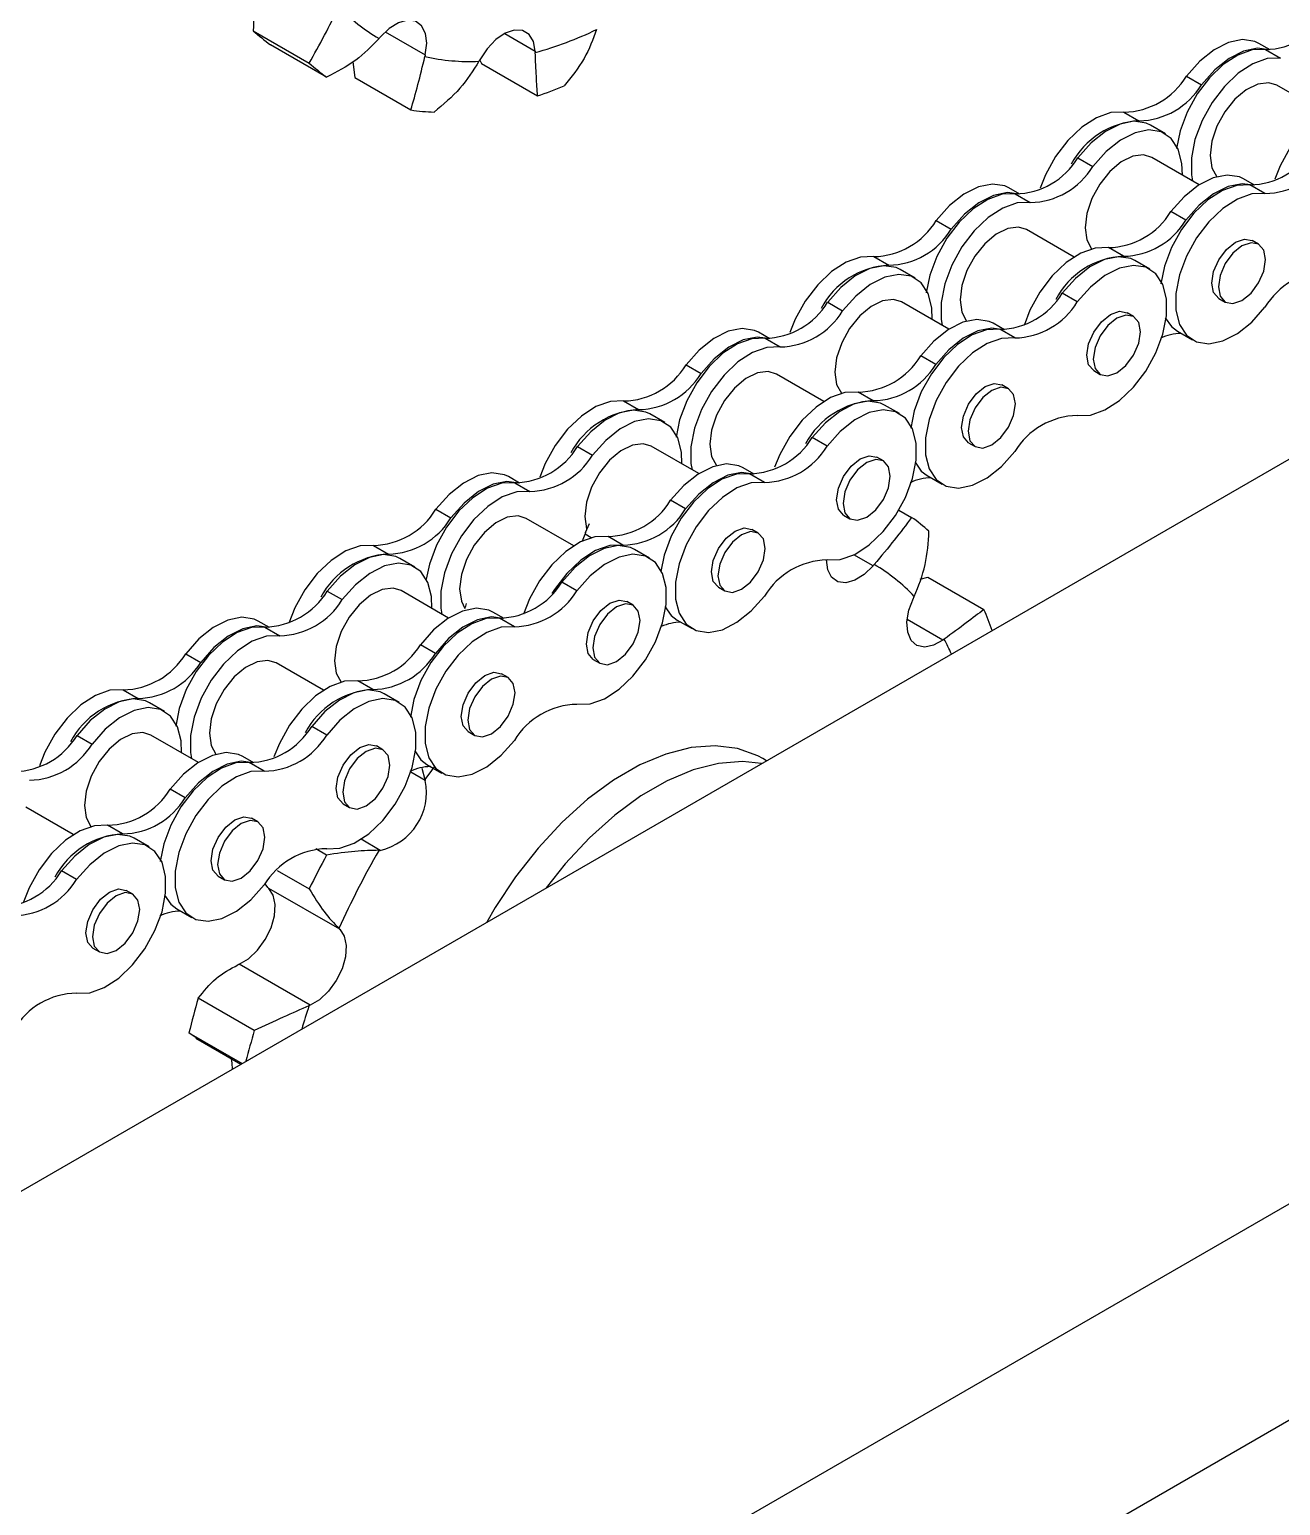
# Model space of a CAD drawing. Header units: metres. Extents: x 0 to 21025, y 0 to 14850.
# Drawn here: x 12450.9 to 12540.7, y 4891.6 to 4997.6 of the extents above; entities that cross this region are included whole.
import ezdxf

# ---------------------------------------------------------------- set-up
doc = ezdxf.new("R2010")
doc.units = ezdxf.units.M
doc.header["$LTSCALE"] = 25
doc.layers.add('SL4', color=4, linetype='Continuous')

msp = doc.modelspace()

# ---------------------------------------------------------------- linework, layer by layer
at = {"layer": 'SL4'}
for p, q in [((12149.854, 4740.748), (13086.753, 5281.608)), ((12196.152, 4714.021), (13133.051, 5254.881)), ((13139.786, 5243.215), (12202.887, 4702.355)), ((12466.935, 4997.481), (12470.956, 4995.159)), ((12476.417, 4997.413), (12479.289, 4995.754)), ((12484.988, 4997.292), (12487.177, 4996.029)), ((12472.203, 4994.163), (12468.182, 4996.484)), ((12539.937, 4996.111), (12539.137, 4996.573)), ((12539.605, 4996.139), (12540.68, 4995.519)), ((12474.082, 4995.254), (12474.228, 4994.116)), ((12483.187, 4995.419), (12483.324, 4995.131)), ((12483.324, 4995.131), (12487.345, 4992.809)), ((12474.228, 4994.116), (12478.248, 4991.795)), ((12533.932, 4994.23), (12535.007, 4993.609)), ((12543.821, 4991.606), (12540.414, 4993.572)), ((12529.442, 4991.637), (12530.517, 4991.017)), ((12532.414, 4990.086), (12531.339, 4990.706)), ((12526.135, 4988.363), (12527.209, 4987.742)), ((12534.841, 4986.421), (12531.434, 4988.388)), ((12521.976, 4985.743), (12521.177, 4986.204)), ((12538.821, 4986.387), (12538.022, 4986.848)), ((12539.564, 4985.794), (12538.489, 4986.415)), ((12521.644, 4985.771), (12522.719, 4985.15)), ((12533.891, 4983.885), (12532.817, 4984.505)), ((12515.972, 4983.861), (12517.047, 4983.241)), ((12525.861, 4981.237), (12522.454, 4983.204)), ((12529.401, 4981.293), (12528.327, 4981.913)), ((12539.114, 4982.152), (12538.648, 4982.42)), ((12511.482, 4981.269), (12512.557, 4980.649)), ((12531.298, 4980.361), (12530.224, 4980.982)), ((12514.454, 4979.717), (12513.379, 4980.338)), ((12508.174, 4977.994), (12509.249, 4977.374)), ((12516.881, 4976.053), (12513.474, 4978.02)), ((12526.094, 4978.018), (12525.019, 4978.639)), ((12536.25, 4978.266), (12536.716, 4977.997)), ((12530.134, 4976.967), (12529.668, 4977.236)), ((12504.016, 4975.374), (12503.216, 4975.836)), ((12520.861, 4976.019), (12520.061, 4976.48)), ((12521.603, 4975.426), (12520.529, 4976.047)), ((12533.284, 4975.912), (12534.359, 4975.291)), ((12503.684, 4975.402), (12504.759, 4974.782)), ((12498.011, 4973.493), (12499.086, 4972.872)), ((12515.931, 4973.516), (12514.856, 4974.137)), ((12507.9, 4970.869), (12504.493, 4972.836)), ((12527.27, 4973.082), (12527.736, 4972.813)), ((12511.441, 4970.924), (12510.366, 4971.545)), ((12521.154, 4971.783), (12520.688, 4972.052)), ((12493.521, 4970.901), (12494.596, 4970.28)), ((12513.338, 4969.993), (12512.263, 4970.613)), ((12496.493, 4969.349), (12495.418, 4969.969)), ((12508.133, 4967.65), (12507.058, 4968.27)), ((12490.214, 4967.626), (12491.288, 4967.006)), ((12498.92, 4965.685), (12495.513, 4967.651)), ((12518.29, 4967.898), (12518.755, 4967.629)), ((12502.9, 4965.65), (12502.1, 4966.112)), ((12512.173, 4966.599), (12511.708, 4966.868)), ((12486.055, 4965.006), (12485.256, 4965.468)), ((12485.723, 4965.034), (12486.798, 4964.414)), ((12503.643, 4965.058), (12502.568, 4965.678)), ((12515.324, 4965.544), (12516.399, 4964.923)), ((12480.051, 4963.124), (12481.126, 4962.504)), ((12497.97, 4963.148), (12496.896, 4963.769)), ((12513.288, 4963.071), (12514.199, 4962.546)), ((12489.94, 4960.5), (12486.533, 4962.467)), ((12490.792, 4961.457), (12491.081, 4962.115)), ((12509.309, 4962.713), (12509.775, 4962.445)), ((12490.585, 4960.855), (12490.757, 4961.339)), ((12491.201, 4961.083), (12490.757, 4961.339)), ((12493.48, 4960.556), (12492.406, 4961.176)), ((12503.193, 4961.415), (12502.727, 4961.684)), ((12475.561, 4960.532), (12476.636, 4959.912)), ((12478.533, 4958.98), (12477.458, 4959.601)), ((12495.377, 4959.625), (12494.303, 4960.245)), ((12511.431, 4959.063), (12510.053, 4959.859)), ((12490.173, 4957.281), (12489.098, 4957.902)), ((12500.329, 4957.529), (12500.795, 4957.26)), ((12514.818, 4958.117), (12515.371, 4958.256)), ((12515.371, 4958.256), (12519.392, 4955.935)), ((12472.253, 4957.258), (12473.328, 4956.637)), ((12480.96, 4955.316), (12477.553, 4957.283)), ((12494.213, 4956.231), (12493.747, 4956.499)), ((12482.179, 4956.062), (12482.235, 4956.367)), ((12484.94, 4955.282), (12484.14, 4955.743)), ((12468.095, 4954.638), (12467.295, 4955.099)), ((12467.763, 4954.666), (12468.838, 4954.045)), ((12485.682, 4954.689), (12484.608, 4955.31)), ((12497.363, 4955.175), (12498.438, 4954.555)), ((12516.45, 4953.734), (12513.88, 4955.217)), ((12480.01, 4952.78), (12478.935, 4953.4)), ((12462.09, 4952.756), (12463.165, 4952.136)), ((12491.349, 4952.345), (12491.815, 4952.076)), ((12471.979, 4950.132), (12468.572, 4952.099)), ((12485.233, 4951.046), (12484.767, 4951.315)), ((12457.6, 4950.164), (12458.675, 4949.544)), ((12475.52, 4950.188), (12474.445, 4950.808)), ((12460.572, 4948.612), (12459.497, 4949.233)), ((12477.417, 4949.256), (12476.342, 4949.877)), ((12454.293, 4946.889), (12455.367, 4946.269)), ((12462.999, 4944.948), (12459.592, 4946.915)), ((12472.212, 4946.913), (12471.137, 4947.534)), ((12482.369, 4947.161), (12482.834, 4946.892)), ((12476.252, 4945.862), (12475.787, 4946.131)), ((12466.979, 4944.913), (12466.179, 4945.375)), ((12467.722, 4944.321), (12466.647, 4944.941)), ((12479.403, 4944.807), (12480.478, 4944.186)), ((12503.788, 4945.07), (12503.511, 4945.23)), ((12479.289, 4943.649), (12478.243, 4944.253)), ((12479.034, 4944.534), (12479.262, 4943.734)), ((12462.049, 4942.411), (12460.975, 4943.032)), ((12454.019, 4939.764), (12450.612, 4941.73)), ((12473.388, 4941.977), (12473.854, 4941.708)), ((12467.272, 4940.678), (12466.806, 4940.947)), ((12457.559, 4939.819), (12456.485, 4940.44)), ((12459.456, 4938.888), (12458.382, 4939.508)), ((12472.203, 4938.301), (12471.425, 4938.75)), ((12476.048, 4938.637), (12474.677, 4939.429)), ((12454.252, 4936.545), (12453.177, 4937.165)), ((12464.408, 4936.792), (12464.874, 4936.524)), ((12468.644, 4937.2), (12470.956, 4935.866)), ((12458.292, 4935.494), (12457.826, 4935.763)), ((12467.992, 4935.961), (12467.792, 4936.232)), ((12473.145, 4932.966), (12468.047, 4935.909)), ((12461.442, 4934.438), (12462.517, 4933.818)), ((12455.428, 4931.608), (12455.894, 4931.339)), ((12471.03, 4927.514), (12465.931, 4930.457)), ((12467.01, 4925.695), (12462.989, 4928.016)), ((12462.325, 4925.528), (12466.132, 4923.331)), ((12462.835, 4925.187), (12462.325, 4925.528)), ((12462.814, 4925.151), (12466.049, 4923.284))]:
    msp.add_line(p, q, dxfattribs=at)
at = {"layer": 'SL4', "flags": 128}
for points in [[(12479.289, 4995.754), (12479.395, 4996.582), (12479.304, 4997.298), (12479.023, 4997.841), (12478.577, 4998.164), (12478.005, 4998.24), (12477.355, 4998.061), (12476.683, 4997.644), (12476.048, 4997.024)], [(12487.177, 4996.029), (12487.049, 4996.717), (12486.735, 4997.222), (12486.263, 4997.501), (12485.672, 4997.53), (12485.014, 4997.305), (12484.345, 4996.847), (12483.722, 4996.195), (12483.201, 4995.405)], [(12539.137, 4996.573), (12538.845, 4996.711), (12537.959, 4996.848), (12536.96, 4996.646), (12535.913, 4996.117), (12534.882, 4995.294), (12533.932, 4994.23)], [(12539.605, 4996.139), (12538.655, 4996.108), (12537.625, 4995.74), (12536.577, 4995.06), (12535.579, 4994.109), (12534.692, 4992.949), (12533.974, 4991.65), (12533.468, 4990.296), (12533.214, 4989.035)], [(12539.855, 4996.114), (12539.034, 4996.228), (12538.035, 4996.026), (12536.988, 4995.497), (12535.957, 4994.674), (12535.007, 4993.609)], [(12540.68, 4995.519), (12539.73, 4995.487), (12538.699, 4995.12), (12537.652, 4994.439), (12536.653, 4993.489), (12535.767, 4992.328), (12535.048, 4991.03), (12534.543, 4989.676), (12534.282, 4988.351), (12534.282, 4987.139), (12534.356, 4986.702)], [(12540.414, 4993.572), (12539.835, 4993.751), (12539.058, 4993.655), (12538.225, 4993.246), (12537.412, 4992.562), (12536.689, 4991.663), (12536.121, 4990.629), (12535.759, 4989.551), (12535.634, 4988.526)], [(12529.442, 4991.637), (12528.493, 4991.606), (12527.462, 4991.239), (12526.414, 4990.558), (12525.416, 4989.608), (12524.53, 4988.447), (12523.811, 4987.149), (12523.425, 4986.179)], [(12546.287, 4992.282), (12545.338, 4992.25), (12544.307, 4991.883), (12543.259, 4991.202), (12542.261, 4990.252), (12541.374, 4989.091), (12540.656, 4987.793), (12540.269, 4986.823)], [(12531.339, 4990.706), (12531.047, 4990.844), (12530.161, 4990.982), (12529.162, 4990.78), (12528.115, 4990.25), (12527.084, 4989.428), (12526.135, 4988.363)], [(12533.635, 4987.118), (12533.607, 4987.962), (12533.346, 4988.985), (12532.841, 4989.755), (12532.122, 4990.224), (12531.236, 4990.361), (12530.237, 4990.159), (12529.19, 4989.63), (12528.159, 4988.807), (12527.209, 4987.742)], [(12531.434, 4988.388), (12530.854, 4988.567), (12530.077, 4988.471), (12529.245, 4988.062), (12528.431, 4987.378), (12527.709, 4986.479), (12527.141, 4985.444), (12526.779, 4984.367), (12526.654, 4983.342)], [(12535.634, 4988.526), (12535.759, 4987.645), (12536.104, 4987.005)], [(12521.177, 4986.204), (12520.885, 4986.343), (12519.998, 4986.48), (12519, 4986.278), (12517.952, 4985.749), (12516.921, 4984.926), (12515.972, 4983.861)], [(12538.489, 4986.415), (12537.54, 4986.383), (12536.509, 4986.016), (12535.461, 4985.336), (12534.463, 4984.385), (12533.576, 4983.224), (12532.858, 4981.926), (12532.352, 4980.572), (12532.098, 4979.31)], [(12538.022, 4986.848), (12537.729, 4986.987), (12536.843, 4987.124), (12535.845, 4986.922), (12534.797, 4986.393), (12533.766, 4985.57), (12532.817, 4984.505)], [(12538.739, 4986.389), (12537.918, 4986.504), (12536.919, 4986.302), (12535.872, 4985.772), (12534.841, 4984.95), (12533.891, 4983.885)], [(12521.644, 4985.771), (12520.695, 4985.739), (12519.664, 4985.372), (12518.616, 4984.692), (12517.618, 4983.741), (12516.732, 4982.58), (12516.013, 4981.282), (12515.507, 4979.928), (12515.253, 4978.666)], [(12522.719, 4985.15), (12521.77, 4985.119), (12520.739, 4984.751), (12519.691, 4984.071), (12518.693, 4983.121), (12517.807, 4981.96), (12517.088, 4980.662), (12516.582, 4979.308), (12516.321, 4977.983), (12516.321, 4976.771), (12516.395, 4976.333)], [(12521.895, 4985.745), (12521.073, 4985.86), (12520.075, 4985.657), (12519.027, 4985.128), (12517.996, 4984.305), (12517.047, 4983.241)], [(12539.564, 4985.794), (12538.614, 4985.763), (12537.584, 4985.396), (12536.536, 4984.715), (12535.538, 4983.765), (12534.651, 4982.604), (12533.933, 4981.306), (12533.427, 4979.952), (12533.166, 4978.627), (12533.166, 4977.415), (12533.427, 4976.392), (12533.933, 4975.622), (12534.651, 4975.153), (12535.538, 4975.016), (12536.536, 4975.218), (12537.584, 4975.747), (12538.614, 4976.57), (12539.564, 4977.635)], [(12522.454, 4983.204), (12521.874, 4983.383), (12521.097, 4983.286), (12520.265, 4982.878), (12519.451, 4982.194), (12518.728, 4981.295), (12518.161, 4980.26), (12517.798, 4979.183), (12517.674, 4978.158)], [(12526.654, 4983.342), (12526.779, 4982.461), (12527.124, 4981.821)], [(12528.327, 4981.913), (12527.377, 4981.882), (12526.346, 4981.514), (12525.299, 4980.834), (12524.3, 4979.884), (12523.414, 4978.723), (12522.695, 4977.424), (12522.269, 4976.332)], [(12535.753, 4979.364), (12535.882, 4980.188), (12536.25, 4981.036), (12536.8, 4981.778), (12537.449, 4982.302), (12538.098, 4982.527), (12538.648, 4982.42)], [(12536.219, 4979.095), (12536.348, 4978.42), (12536.716, 4977.997), (12537.266, 4977.89), (12537.915, 4978.116), (12538.564, 4978.64), (12539.114, 4979.382), (12539.482, 4980.229), (12539.611, 4981.053), (12539.482, 4981.728), (12539.114, 4982.152), (12538.564, 4982.258), (12537.915, 4982.033), (12537.266, 4981.509), (12536.716, 4980.767), (12536.348, 4979.919), (12536.219, 4979.095)], [(12511.482, 4981.269), (12510.532, 4981.238), (12509.501, 4980.87), (12508.454, 4980.19), (12507.456, 4979.239), (12506.569, 4978.079), (12505.851, 4976.78), (12505.464, 4975.81)], [(12530.224, 4980.982), (12529.931, 4981.12), (12529.045, 4981.258), (12528.047, 4981.055), (12526.999, 4980.526), (12525.968, 4979.703), (12525.019, 4978.639)], [(12513.379, 4980.338), (12513.087, 4980.476), (12512.2, 4980.613), (12511.202, 4980.411), (12510.154, 4979.882), (12509.123, 4979.059), (12508.174, 4977.994)], [(12515.674, 4976.749), (12515.647, 4977.594), (12515.386, 4978.617), (12514.88, 4979.387), (12514.161, 4979.855), (12513.275, 4979.993), (12512.277, 4979.791), (12511.229, 4979.262), (12510.198, 4978.439), (12509.249, 4977.374)], [(12526.094, 4969.858), (12527.043, 4969.89), (12528.074, 4970.257), (12529.121, 4970.938), (12530.12, 4971.888), (12531.006, 4973.049), (12531.725, 4974.347), (12532.231, 4975.701), (12532.492, 4977.026), (12532.492, 4978.238), (12532.231, 4979.261), (12531.725, 4980.031), (12531.006, 4980.5), (12530.12, 4980.637), (12529.121, 4980.435), (12528.074, 4979.906), (12527.043, 4979.083), (12526.094, 4978.018)], [(12536.25, 4978.266), (12536.25, 4978.266), (12535.882, 4978.689), (12535.753, 4979.364)], [(12513.474, 4978.02), (12512.894, 4978.199), (12512.117, 4978.102), (12511.285, 4977.694), (12510.471, 4977.01), (12509.748, 4976.11), (12509.18, 4975.076), (12508.818, 4973.999), (12508.694, 4972.974)], [(12517.674, 4978.158), (12517.798, 4977.277), (12518.144, 4976.637)], [(12520.061, 4976.48), (12519.769, 4976.618), (12518.882, 4976.756), (12517.884, 4976.554), (12516.837, 4976.025), (12515.806, 4975.202), (12514.856, 4974.137)], [(12526.773, 4974.18), (12526.902, 4975.004), (12527.27, 4975.852), (12527.82, 4976.594), (12528.469, 4977.117), (12529.118, 4977.343), (12529.668, 4977.236)], [(12527.239, 4973.911), (12527.368, 4973.236), (12527.735, 4972.813), (12528.286, 4972.706), (12528.935, 4972.932), (12529.584, 4973.455), (12530.134, 4974.198), (12530.502, 4975.045), (12530.631, 4975.869), (12530.502, 4976.544), (12530.134, 4976.967), (12529.584, 4977.074), (12528.935, 4976.849), (12528.286, 4976.325), (12527.735, 4975.583), (12527.368, 4974.735), (12527.239, 4973.911)], [(12532.411, 4976.883), (12532.858, 4976.242), (12533.284, 4975.912)], [(12503.216, 4975.836), (12502.924, 4975.974), (12502.038, 4976.112), (12501.039, 4975.91), (12499.992, 4975.38), (12498.961, 4974.558), (12498.011, 4973.493)], [(12503.934, 4975.377), (12503.113, 4975.491), (12502.114, 4975.289), (12501.067, 4974.76), (12500.036, 4973.937), (12499.086, 4972.872)], [(12520.529, 4976.047), (12519.579, 4976.015), (12518.548, 4975.648), (12517.501, 4974.967), (12516.502, 4974.017), (12515.616, 4972.856), (12514.897, 4971.558), (12514.392, 4970.204), (12514.137, 4968.942)], [(12520.779, 4976.021), (12519.957, 4976.135), (12518.959, 4975.933), (12517.911, 4975.404), (12516.88, 4974.581), (12515.931, 4973.516)], [(12503.684, 4975.402), (12502.734, 4975.371), (12501.704, 4975.004), (12500.656, 4974.323), (12499.658, 4973.373), (12498.771, 4972.212), (12498.053, 4970.914), (12497.547, 4969.56), (12497.293, 4968.298)], [(12504.759, 4974.782), (12503.809, 4974.75), (12502.778, 4974.383), (12501.731, 4973.703), (12500.732, 4972.752), (12499.846, 4971.591), (12499.127, 4970.293), (12498.622, 4968.939), (12498.361, 4967.614), (12498.361, 4966.402), (12498.435, 4965.965)], [(12521.603, 4975.426), (12520.654, 4975.395), (12519.623, 4975.027), (12518.575, 4974.347), (12517.577, 4973.396), (12516.691, 4972.236), (12515.972, 4970.937), (12515.466, 4969.583), (12515.205, 4968.259), (12515.205, 4967.047), (12515.466, 4966.023), (12515.972, 4965.253), (12516.691, 4964.785), (12517.577, 4964.647), (12518.575, 4964.85), (12519.623, 4965.379), (12520.654, 4966.201), (12521.603, 4967.266)], [(12527.27, 4973.082), (12527.27, 4973.082), (12526.902, 4973.505), (12526.773, 4974.18)], [(12504.493, 4972.836), (12503.914, 4973.015), (12503.137, 4972.918), (12502.304, 4972.51), (12501.491, 4971.825), (12500.768, 4970.926), (12500.2, 4969.892), (12499.838, 4968.814), (12499.713, 4967.789)], [(12508.694, 4972.974), (12508.818, 4972.092), (12509.163, 4971.452)], [(12510.366, 4971.545), (12509.417, 4971.513), (12508.386, 4971.146), (12507.338, 4970.466), (12506.34, 4969.515), (12505.453, 4968.354), (12504.735, 4967.056), (12504.368, 4966.142)], [(12517.793, 4968.996), (12517.922, 4969.82), (12518.29, 4970.667), (12518.84, 4971.41), (12519.489, 4971.933), (12520.138, 4972.159), (12520.688, 4972.052)], [(12518.258, 4968.727), (12518.388, 4968.052), (12518.755, 4967.629), (12519.305, 4967.522), (12519.954, 4967.748), (12520.603, 4968.271), (12521.154, 4969.013), (12521.521, 4969.861), (12521.65, 4970.685), (12521.521, 4971.36), (12521.154, 4971.783), (12520.603, 4971.89), (12519.954, 4971.664), (12519.305, 4971.141), (12518.755, 4970.399), (12518.388, 4969.551), (12518.258, 4968.727)], [(12493.521, 4970.901), (12492.572, 4970.869), (12491.541, 4970.502), (12490.493, 4969.821), (12489.495, 4968.871), (12488.609, 4967.71), (12487.89, 4966.412), (12487.504, 4965.442)], [(12495.418, 4969.969), (12495.126, 4970.108), (12494.24, 4970.245), (12493.241, 4970.043), (12492.194, 4969.514), (12491.163, 4968.691), (12490.214, 4967.626)], [(12512.263, 4970.613), (12511.971, 4970.752), (12511.084, 4970.889), (12510.086, 4970.687), (12509.039, 4970.158), (12508.008, 4969.335), (12507.058, 4968.27)], [(12508.133, 4959.49), (12509.082, 4959.521), (12510.113, 4959.889), (12511.161, 4960.569), (12512.159, 4961.52), (12513.046, 4962.681), (12513.764, 4963.979), (12514.27, 4965.333), (12514.531, 4966.657), (12514.531, 4967.869), (12514.27, 4968.893), (12513.764, 4969.663), (12513.046, 4970.131), (12512.159, 4970.269), (12511.161, 4970.066), (12510.113, 4969.537), (12509.082, 4968.715), (12508.133, 4967.65)], [(12497.714, 4966.381), (12497.686, 4967.225), (12497.425, 4968.249), (12496.92, 4969.019), (12496.201, 4969.487), (12495.315, 4969.625), (12494.316, 4969.422), (12493.269, 4968.893), (12492.238, 4968.07), (12491.288, 4967.006)], [(12518.29, 4967.898), (12518.29, 4967.898), (12517.922, 4968.321), (12517.793, 4968.996)], [(12495.513, 4967.651), (12494.933, 4967.83), (12494.156, 4967.734), (12493.324, 4967.325), (12492.51, 4966.641), (12491.788, 4965.742), (12491.22, 4964.708), (12490.858, 4963.63), (12490.733, 4962.605)], [(12499.713, 4967.789), (12499.838, 4966.908), (12500.183, 4966.268)], [(12502.1, 4966.112), (12501.808, 4966.25), (12500.922, 4966.387), (12499.924, 4966.185), (12498.876, 4965.656), (12497.845, 4964.833), (12496.896, 4963.769)], [(12508.813, 4963.812), (12508.942, 4964.636), (12509.309, 4965.483), (12509.86, 4966.225), (12510.509, 4966.749), (12511.158, 4966.975), (12511.708, 4966.868)], [(12509.278, 4963.543), (12509.407, 4962.868), (12509.775, 4962.445), (12510.325, 4962.338), (12510.974, 4962.563), (12511.623, 4963.087), (12512.173, 4963.829), (12512.541, 4964.677), (12512.67, 4965.501), (12512.541, 4966.176), (12512.173, 4966.599), (12511.623, 4966.706), (12510.974, 4966.48), (12510.325, 4965.957), (12509.775, 4965.214), (12509.407, 4964.367), (12509.278, 4963.543)], [(12514.451, 4966.514), (12514.897, 4965.874), (12515.324, 4965.544)], [(12485.723, 4965.034), (12484.774, 4965.003), (12483.743, 4964.635), (12482.695, 4963.955), (12481.697, 4963.004), (12480.811, 4961.843), (12480.092, 4960.545), (12479.586, 4959.191), (12479.355, 4958.109)], [(12485.256, 4965.468), (12484.964, 4965.606), (12484.077, 4965.743), (12483.079, 4965.541), (12482.031, 4965.012), (12481, 4964.189), (12480.051, 4963.124)], [(12485.973, 4965.009), (12485.152, 4965.123), (12484.154, 4964.921), (12483.106, 4964.392), (12482.075, 4963.569), (12481.126, 4962.504)], [(12502.568, 4965.678), (12501.619, 4965.647), (12500.588, 4965.279), (12499.54, 4964.599), (12498.542, 4963.648), (12497.655, 4962.488), (12496.937, 4961.189), (12496.431, 4959.835), (12496.186, 4958.654)], [(12503.643, 4965.058), (12502.693, 4965.026), (12501.663, 4964.659), (12500.615, 4963.978), (12499.617, 4963.028), (12498.73, 4961.867), (12498.012, 4960.569), (12497.506, 4959.215), (12497.245, 4957.89), (12497.245, 4956.678), (12497.506, 4955.655), (12498.012, 4954.885), (12498.73, 4954.416), (12499.617, 4954.279), (12500.615, 4954.481), (12501.663, 4955.01), (12502.693, 4955.833), (12503.643, 4956.898)], [(12502.818, 4965.653), (12501.997, 4965.767), (12500.998, 4965.565), (12499.951, 4965.036), (12498.92, 4964.213), (12497.97, 4963.148)], [(12486.798, 4964.414), (12485.849, 4964.382), (12484.818, 4964.015), (12483.77, 4963.334), (12482.772, 4962.384), (12481.886, 4961.223), (12481.167, 4959.925), (12480.661, 4958.571), (12480.4, 4957.246), (12480.4, 4956.034), (12480.474, 4955.596)], [(12509.309, 4962.713), (12509.309, 4962.713), (12508.942, 4963.137), (12508.813, 4963.812)], [(12486.533, 4962.467), (12485.953, 4962.646), (12485.176, 4962.55), (12484.344, 4962.141), (12483.53, 4961.457), (12482.807, 4960.558), (12482.24, 4959.523), (12481.877, 4958.446), (12481.753, 4957.421)], [(12490.733, 4962.605), (12490.858, 4961.724), (12490.87, 4961.687)], [(12499.832, 4958.627), (12499.961, 4959.451), (12500.329, 4960.299), (12500.879, 4961.041), (12501.528, 4961.565), (12502.177, 4961.79), (12502.727, 4961.684)], [(12492.406, 4961.176), (12491.456, 4961.145), (12490.425, 4960.778), (12489.378, 4960.097), (12488.379, 4959.147), (12487.493, 4957.986), (12486.774, 4956.688), (12486.348, 4955.596)], [(12500.298, 4958.359), (12500.427, 4957.684), (12500.795, 4957.26), (12501.345, 4957.154), (12501.994, 4957.379), (12502.643, 4957.903), (12503.193, 4958.645), (12503.561, 4959.493), (12503.69, 4960.317), (12503.561, 4960.992), (12503.193, 4961.415), (12502.643, 4961.522), (12501.994, 4961.296), (12501.345, 4960.772), (12500.795, 4960.03), (12500.427, 4959.183), (12500.298, 4958.359)], [(12475.561, 4960.532), (12474.611, 4960.501), (12473.58, 4960.133), (12472.533, 4959.453), (12471.535, 4958.503), (12470.648, 4957.342), (12469.93, 4956.044), (12469.503, 4954.952)], [(12477.458, 4959.601), (12477.166, 4959.739), (12476.279, 4959.877), (12475.281, 4959.674), (12474.233, 4959.145), (12473.202, 4958.323), (12472.253, 4957.258)], [(12493.48, 4960.556), (12492.531, 4960.525), (12491.5, 4960.157), (12490.452, 4959.477), (12489.454, 4958.526), (12488.568, 4957.365), (12488.38, 4957.067)], [(12494.303, 4960.245), (12494.01, 4960.383), (12493.124, 4960.521), (12492.126, 4960.319), (12491.078, 4959.789), (12490.047, 4958.967), (12489.098, 4957.902)], [(12490.173, 4949.122), (12491.122, 4949.153), (12492.153, 4949.52), (12493.2, 4950.201), (12494.199, 4951.151), (12495.085, 4952.312), (12495.804, 4953.61), (12496.31, 4954.964), (12496.571, 4956.289), (12496.571, 4957.501), (12496.31, 4958.524), (12495.804, 4959.294), (12495.085, 4959.763), (12494.199, 4959.9), (12493.2, 4959.698), (12492.153, 4959.169), (12491.122, 4958.346), (12490.173, 4957.281)], [(12479.753, 4956.013), (12479.726, 4956.857), (12479.465, 4957.88), (12478.959, 4958.65), (12478.24, 4959.119), (12477.354, 4959.256), (12476.356, 4959.054), (12475.308, 4958.525), (12474.277, 4957.702), (12473.328, 4956.637)], [(12500.329, 4957.529), (12500.329, 4957.529), (12499.961, 4957.952), (12499.832, 4958.627)], [(12511.431, 4959.063), (12510.796, 4958.443), (12510.124, 4958.026), (12509.474, 4957.847), (12508.902, 4957.923), (12508.456, 4958.246), (12508.175, 4958.789), (12508.084, 4959.497)], [(12477.553, 4957.283), (12476.973, 4957.462), (12476.196, 4957.366), (12475.364, 4956.957), (12474.55, 4956.273), (12473.827, 4955.374), (12473.259, 4954.339), (12472.897, 4953.262), (12472.773, 4952.237)], [(12481.753, 4957.421), (12481.877, 4956.54), (12482.138, 4956.007)], [(12490.852, 4953.443), (12490.981, 4954.267), (12491.349, 4955.115), (12491.899, 4955.857), (12492.548, 4956.381), (12493.197, 4956.606), (12493.747, 4956.499)], [(12516.45, 4953.734), (12515.778, 4953.359), (12515.138, 4953.227), (12514.585, 4953.349), (12514.168, 4953.716), (12513.921, 4954.295), (12513.866, 4955.037), (12514.008, 4955.877), (12514.334, 4956.744)], [(12467.295, 4955.099), (12467.003, 4955.237), (12466.117, 4955.375), (12465.118, 4955.173), (12464.071, 4954.644), (12463.04, 4953.821), (12462.09, 4952.756)], [(12484.14, 4955.743), (12483.848, 4955.882), (12482.961, 4956.019), (12481.963, 4955.817), (12480.916, 4955.288), (12479.885, 4954.465), (12478.935, 4953.4)], [(12484.858, 4955.284), (12484.036, 4955.399), (12483.038, 4955.196), (12481.99, 4954.667), (12480.959, 4953.845), (12480.01, 4952.78)], [(12491.318, 4953.174), (12491.447, 4952.499), (12491.814, 4952.076), (12492.365, 4951.969), (12493.014, 4952.195), (12493.663, 4952.719), (12494.213, 4953.461), (12494.581, 4954.309), (12494.71, 4955.133), (12494.581, 4955.807), (12494.213, 4956.231), (12493.663, 4956.338), (12493.014, 4956.112), (12492.365, 4955.588), (12491.814, 4954.846), (12491.447, 4953.998), (12491.318, 4953.174)], [(12496.49, 4956.146), (12496.937, 4955.505), (12497.363, 4955.175)], [(12467.763, 4954.666), (12466.813, 4954.634), (12465.783, 4954.267), (12464.735, 4953.586), (12463.737, 4952.636), (12462.85, 4951.475), (12462.132, 4950.177), (12461.626, 4948.823), (12461.372, 4947.561)], [(12468.013, 4954.64), (12467.192, 4954.754), (12466.193, 4954.552), (12465.146, 4954.023), (12464.115, 4953.2), (12463.165, 4952.136)], [(12484.608, 4955.31), (12483.658, 4955.278), (12482.627, 4954.911), (12481.58, 4954.231), (12480.581, 4953.28), (12479.695, 4952.119), (12478.976, 4950.821), (12478.471, 4949.467), (12478.216, 4948.205)], [(12485.682, 4954.689), (12484.733, 4954.658), (12483.702, 4954.29), (12482.654, 4953.61), (12481.656, 4952.66), (12480.77, 4951.499), (12480.051, 4950.201), (12479.545, 4948.847), (12479.284, 4947.522), (12479.284, 4946.31), (12479.545, 4945.287), (12480.051, 4944.517), (12480.77, 4944.048), (12481.656, 4943.911), (12482.654, 4944.113), (12483.702, 4944.642), (12484.733, 4945.465), (12485.682, 4946.53)], [(12468.838, 4954.045), (12467.888, 4954.014), (12466.857, 4953.646), (12465.81, 4952.966), (12464.811, 4952.015), (12463.925, 4950.855), (12463.206, 4949.556), (12462.701, 4948.202), (12462.44, 4946.878), (12462.44, 4945.666), (12462.514, 4945.228)], [(12491.349, 4952.345), (12491.349, 4952.345), (12490.981, 4952.768), (12490.852, 4953.443)], [(12468.572, 4952.099), (12467.993, 4952.278), (12467.216, 4952.181), (12466.383, 4951.773), (12465.57, 4951.089), (12464.847, 4950.189), (12464.279, 4949.155), (12463.917, 4948.078), (12463.792, 4947.053)], [(12472.773, 4952.237), (12472.897, 4951.356), (12473.242, 4950.715)], [(12481.872, 4948.259), (12482.001, 4949.083), (12482.369, 4949.931), (12482.919, 4950.673), (12483.568, 4951.197), (12484.217, 4951.422), (12484.767, 4951.315)], [(12482.337, 4947.99), (12482.467, 4947.315), (12482.834, 4946.892), (12483.384, 4946.785), (12484.033, 4947.011), (12484.682, 4947.535), (12485.233, 4948.277), (12485.6, 4949.124), (12485.729, 4949.948), (12485.6, 4950.623), (12485.233, 4951.046), (12484.682, 4951.153), (12484.033, 4950.928), (12483.384, 4950.404), (12482.834, 4949.662), (12482.467, 4948.814), (12482.337, 4947.99)], [(12457.6, 4950.164), (12456.651, 4950.133), (12455.62, 4949.765), (12454.572, 4949.085), (12453.574, 4948.134), (12452.688, 4946.973), (12451.969, 4945.675), (12451.583, 4944.705)], [(12474.445, 4950.808), (12473.496, 4950.777), (12472.465, 4950.409), (12471.417, 4949.729), (12470.419, 4948.778), (12469.532, 4947.618), (12468.814, 4946.319), (12468.427, 4945.349)], [(12476.342, 4949.877), (12476.05, 4950.015), (12475.163, 4950.152), (12474.165, 4949.95), (12473.118, 4949.421), (12472.087, 4948.598), (12471.137, 4947.534)], [(12459.497, 4949.233), (12459.205, 4949.371), (12458.319, 4949.508), (12457.32, 4949.306), (12456.273, 4948.777), (12455.242, 4947.954), (12454.293, 4946.889)], [(12472.212, 4938.753), (12473.161, 4938.785), (12474.192, 4939.152), (12475.24, 4939.832), (12476.238, 4940.783), (12477.125, 4941.944), (12477.843, 4943.242), (12478.349, 4944.596), (12478.61, 4945.921), (12478.61, 4947.133), (12478.349, 4948.156), (12477.843, 4948.926), (12477.125, 4949.394), (12476.238, 4949.532), (12475.24, 4949.33), (12474.192, 4948.801), (12473.161, 4947.978), (12472.212, 4946.913)], [(12461.793, 4945.644), (12461.765, 4946.489), (12461.504, 4947.512), (12460.999, 4948.282), (12460.28, 4948.75), (12459.394, 4948.888), (12458.395, 4948.686), (12457.348, 4948.156), (12456.317, 4947.334), (12455.367, 4946.269)], [(12482.369, 4947.161), (12482.369, 4947.161), (12482.001, 4947.584), (12481.872, 4948.259)], [(12459.592, 4946.915), (12459.012, 4947.094), (12458.235, 4946.997), (12457.403, 4946.589), (12456.589, 4945.904), (12455.867, 4945.005), (12455.299, 4943.971), (12454.937, 4942.893), (12454.812, 4941.869)], [(12463.792, 4947.053), (12463.917, 4946.171), (12464.262, 4945.531)], [(12472.892, 4943.075), (12473.021, 4943.899), (12473.388, 4944.746), (12473.939, 4945.489), (12474.588, 4946.012), (12475.237, 4946.238), (12475.787, 4946.131)], [(12473.357, 4942.806), (12473.486, 4942.131), (12473.854, 4941.708), (12474.404, 4941.601), (12475.053, 4941.827), (12475.702, 4942.35), (12476.252, 4943.093), (12476.62, 4943.94), (12476.749, 4944.764), (12476.62, 4945.439), (12476.252, 4945.862), (12475.702, 4945.969), (12475.053, 4945.744), (12474.404, 4945.22), (12473.854, 4944.478), (12473.486, 4943.63), (12473.357, 4942.806)], [(12503.511, 4945.23), (12503.172, 4945.412), (12501.709, 4945.942), (12500.098, 4946.144), (12498.368, 4946.013), (12496.551, 4945.552), (12494.683, 4944.77), (12492.797, 4943.681), (12490.928, 4942.305), (12489.112, 4940.669), (12487.382, 4938.803), (12485.77, 4936.741), (12484.307, 4934.522), (12483.699, 4933.472)], [(12466.647, 4944.941), (12465.698, 4944.91), (12464.667, 4944.543), (12463.619, 4943.862), (12462.621, 4942.912), (12461.734, 4941.751), (12461.016, 4940.453), (12460.51, 4939.099), (12460.256, 4937.837)], [(12466.179, 4945.375), (12465.887, 4945.513), (12465.001, 4945.651), (12464.003, 4945.449), (12462.955, 4944.919), (12461.924, 4944.097), (12460.975, 4943.032)], [(12466.897, 4944.916), (12466.076, 4945.03), (12465.077, 4944.828), (12464.03, 4944.299), (12462.999, 4943.476), (12462.049, 4942.411)], [(12478.53, 4945.777), (12478.976, 4945.137), (12479.403, 4944.807)], [(12503.431, 4944.864), (12502.056, 4945.013), (12500.326, 4944.882), (12498.51, 4944.421), (12496.641, 4943.639), (12494.755, 4942.55), (12492.887, 4941.175), (12491.07, 4939.539), (12489.34, 4937.672), (12487.966, 4935.936)], [(12467.722, 4944.321), (12466.772, 4944.289), (12465.742, 4943.922), (12464.694, 4943.242), (12463.696, 4942.291), (12462.809, 4941.13), (12462.091, 4939.832), (12461.585, 4938.478), (12461.324, 4937.153), (12461.324, 4935.941), (12461.585, 4934.918), (12462.091, 4934.148), (12462.809, 4933.68), (12463.696, 4933.542), (12464.694, 4933.744), (12465.742, 4934.274), (12466.772, 4935.096), (12467.722, 4936.161)], [(12479.922, 4944.632), (12479.724, 4944.367), (12479.262, 4943.734)], [(12473.388, 4941.977), (12473.388, 4941.977), (12473.021, 4942.4), (12472.892, 4943.075)], [(12454.812, 4941.869), (12454.937, 4940.987), (12455.282, 4940.347)], [(12463.911, 4937.891), (12464.04, 4938.715), (12464.408, 4939.562), (12464.958, 4940.304), (12465.607, 4940.828), (12466.256, 4941.054), (12466.806, 4940.947)], [(12464.377, 4937.622), (12464.506, 4936.947), (12464.874, 4936.524), (12465.424, 4936.417), (12466.073, 4936.642), (12466.722, 4937.166), (12467.272, 4937.908), (12467.64, 4938.756), (12467.769, 4939.58), (12467.64, 4940.255), (12467.272, 4940.678), (12466.722, 4940.785), (12466.073, 4940.559), (12465.424, 4940.036), (12464.874, 4939.293), (12464.506, 4938.446), (12464.377, 4937.622)], [(12456.485, 4940.44), (12455.535, 4940.408), (12454.504, 4940.041), (12453.457, 4939.36), (12452.458, 4938.41), (12451.572, 4937.249), (12450.853, 4935.951), (12450.427, 4934.859)], [(12458.382, 4939.508), (12458.089, 4939.647), (12457.203, 4939.784), (12456.205, 4939.582), (12455.157, 4939.053), (12454.126, 4938.23), (12453.177, 4937.165)], [(12454.252, 4928.385), (12455.201, 4928.416), (12456.232, 4928.784), (12457.279, 4929.464), (12458.278, 4930.415), (12459.164, 4931.575), (12459.883, 4932.874), (12460.389, 4934.228), (12460.65, 4935.552), (12460.65, 4936.764), (12460.389, 4937.788), (12459.883, 4938.558), (12459.164, 4939.026), (12458.278, 4939.164), (12457.279, 4938.961), (12456.232, 4938.432), (12455.201, 4937.609), (12454.252, 4936.545)], [(12464.408, 4936.792), (12464.408, 4936.793), (12464.04, 4937.216), (12463.911, 4937.891)], [(12454.931, 4932.706), (12455.06, 4933.53), (12455.428, 4934.378), (12455.978, 4935.12), (12456.627, 4935.644), (12457.276, 4935.87), (12457.826, 4935.763)], [(12455.397, 4932.438), (12455.526, 4931.763), (12455.893, 4931.34), (12456.444, 4931.233), (12457.093, 4931.458), (12457.742, 4931.982), (12458.292, 4932.724), (12458.66, 4933.572), (12458.789, 4934.396), (12458.66, 4935.071), (12458.292, 4935.494), (12457.742, 4935.601), (12457.093, 4935.375), (12456.444, 4934.851), (12455.893, 4934.109), (12455.526, 4933.262), (12455.397, 4932.438)], [(12460.569, 4935.409), (12461.016, 4934.769), (12461.442, 4934.438)], [(12465.931, 4930.457), (12466.603, 4930.857), (12467.243, 4931.464), (12467.796, 4932.225), (12468.213, 4933.074), (12468.46, 4933.938), (12468.515, 4934.743), (12468.373, 4935.419), (12468.047, 4935.909)], [(12455.428, 4931.608), (12455.428, 4931.608), (12455.06, 4932.031), (12454.931, 4932.706)], [(12473.145, 4932.966), (12473.472, 4932.476), (12473.614, 4931.8), (12473.559, 4930.995), (12473.312, 4930.13), (12472.894, 4929.281), (12472.341, 4928.521), (12471.702, 4927.914), (12471.03, 4927.514)], [(12465.444, 4922.934), (12465.43, 4923.353), (12465.371, 4923.675)]]:
    msp.add_lwpolyline(points, dxfattribs=at)
at = {"layer": 'SL4'}
for centre, radius, start, end in [((12482.053, 5007.496), 12.195, 222.69497, 240.06194), ((12539.495, 5001.514), 5.376, 271.17027, 328.82435), ((12476.051, 5007.612), 13.629, 228.02205, 234.73486), ((12457.583, 5012.693), 24.217, 319.38552, 319.68238), ((12480.558, 5020.372), 25.328, 285.15927, 295.81933), ((12499.821, 4990.911), 21.095, 166.72832, 167.05379), ((12482.468, 5009.647), 14.372, 257.10915, 272.67181), ((12500.651, 4996.549), 13.484, 182.21308, 182.65169), ((12480.071, 5005.291), 13.629, 228.02205, 234.73486), ((12459.825, 5008.126), 26.614, 331.16528, 331.44405), ((12478.359, 5019.769), 28.417, 288.43308, 292.54552), ((12529.333, 4997.013), 5.376, 271.17027, 328.82435), ((12530.407, 4996.392), 5.376, 271.17027, 328.82435), ((12480.519, 5007.717), 16.083, 261.88493, 267.89604), ((12530.835, 4985.17), 5.855, 93.11014, 152.07323), ((12521.535, 4991.146), 5.376, 271.17027, 328.82435), ((12538.379, 4991.79), 5.376, 271.17027, 328.82435), ((12539.454, 4991.17), 5.376, 271.17027, 328.82435), ((12522.609, 4990.526), 5.376, 271.17027, 328.82435), ((12528.217, 4987.288), 5.376, 271.17027, 328.82435), ((12511.372, 4986.644), 5.376, 271.17027, 328.82435), ((12512.447, 4986.024), 5.376, 271.17027, 328.82435), ((12529.292, 4986.668), 5.376, 271.17027, 328.82435), ((12529.719, 4975.446), 5.855, 93.11014, 152.07323), ((12512.874, 4974.802), 5.855, 93.11014, 152.07323), ((12544.164, 4974.851), 5.376, 91.17027, 148.82435), ((12503.574, 4980.778), 5.376, 271.17027, 328.82435), ((12520.419, 4981.422), 5.376, 271.17027, 328.82435), ((12521.494, 4980.801), 5.376, 271.17027, 328.82435), ((12504.649, 4980.157), 5.376, 271.17027, 328.82435), ((12533.594, 4972.265), 3.488, 90.56121, 116.02926), ((12493.412, 4976.276), 5.376, 271.17027, 328.82435), ((12510.256, 4976.92), 5.376, 271.17027, 328.82435), ((12511.331, 4976.3), 5.376, 271.17027, 328.82435), ((12494.486, 4975.656), 5.376, 271.17027, 328.82435), ((12494.914, 4964.434), 5.855, 93.11014, 152.07323), ((12511.759, 4965.078), 5.855, 93.11014, 152.07323), ((12526.203, 4964.483), 5.376, 91.17027, 148.82435), ((12502.458, 4971.053), 5.376, 271.17027, 328.82435), ((12485.614, 4970.409), 5.376, 271.17027, 328.82435), ((12486.688, 4969.789), 5.376, 271.17027, 328.82435), ((12503.533, 4970.433), 5.376, 271.17027, 328.82435), ((12515.633, 4961.896), 3.488, 90.56121, 116.02926), ((12475.451, 4965.908), 5.376, 271.17027, 328.82435), ((12492.296, 4966.552), 5.376, 271.17027, 328.82435), ((12493.371, 4965.931), 5.376, 271.17027, 328.82435), ((12476.526, 4965.287), 5.376, 271.17027, 328.82435), ((12506.331, 4951.418), 13.629, 48.02205, 54.73486), ((12512.732, 4954.809), 22.925, 163.1418, 163.44972), ((12476.953, 4954.065), 5.855, 93.11014, 152.07323), ((12508.243, 4954.115), 5.376, 91.17027, 148.82435), ((12529.896, 4943.394), 24.217, 139.38552, 139.68238), ((12505.426, 4948.591), 12.195, 42.69497, 60.06194), ((12484.498, 4960.685), 5.376, 271.17027, 328.82435), ((12467.653, 4960.041), 5.376, 271.17027, 328.82435), ((12468.728, 4959.42), 5.376, 271.17027, 328.82435), ((12485.573, 4960.065), 5.376, 271.17027, 328.82435), ((12490.741, 4968.075), 26.173, 334.34682, 334.6287), ((12500.182, 4947.547), 20.962, 19.14095, 23.58838), ((12497.668, 4951.57), 3.446, 90.48436, 114.6516), ((12474.335, 4956.183), 5.376, 271.17027, 328.82435), ((12526.655, 4939.741), 17.319, 125.73297, 126.10417), ((12501.535, 4945.864), 16.975, 23.86215, 27.87306), ((12457.491, 4955.539), 5.376, 271.17027, 328.82435), ((12475.41, 4955.563), 5.376, 271.17027, 328.82435), ((12458.565, 4954.919), 5.376, 271.17027, 328.82435), ((12475.838, 4944.341), 5.855, 93.11014, 152.07323), ((12458.993, 4943.697), 5.855, 93.11014, 152.07323), ((12490.282, 4943.746), 5.376, 91.17027, 148.82435), ((12449.693, 4949.673), 5.376, 271.17027, 328.82435), ((12466.537, 4950.317), 5.376, 271.17027, 328.82435), ((12467.612, 4949.696), 5.376, 271.17027, 328.82435), ((12450.767, 4949.052), 5.376, 271.17027, 328.82435), ((12479.712, 4941.157), 3.491, 90.56605, 116.11617), ((12487.665, 4946.363), 8.805, 197.37575, 197.95852), ((12456.375, 4945.815), 5.376, 271.17027, 328.82435), ((12475.102, 4942.803), 4.272, 282.80111, 11.41526), ((12457.45, 4945.195), 5.376, 271.17027, 328.82435), ((12457.877, 4933.973), 5.855, 93.11014, 152.07323), ((12472.322, 4933.378), 5.376, 91.17027, 148.82435), ((12528.852, 4908.02), 61.11, 149.93061, 155.85297), ((12475.89, 4932.016), 6.623, 88.63483, 89.33941), ((12532.662, 4905.815), 68.635, 151.74964, 154.03393), ((12448.577, 4939.948), 5.376, 271.17027, 328.82435), ((12449.652, 4939.328), 5.376, 271.17027, 328.82435), ((12471.728, 4939.878), 5.413, 226.34362, 227.14968), ((12461.752, 4930.791), 3.488, 90.56121, 116.02926), ((12476.826, 4936.934), 5.413, 226.34362, 227.14968), ((12470.576, 4919.536), 11.868, 113.03868, 113.51627), ((12454.361, 4923.01), 5.376, 91.17027, 148.82435), ((12517.899, 4912.041), 57.187, 163.77857, 166.35839), ((12521.817, 4910.745), 53.558, 161.79796, 163.66608), ((12475.674, 4916.593), 11.868, 113.03868, 113.51627), ((12522.05, 4909.684), 57.322, 163.7801, 166.05679)]:
    msp.add_arc(centre, radius, start, end, dxfattribs=at)
for points, knots in [([(12467.559, 5000.914), (12467.438, 5000.594), (12467.02, 4999.493), (12466.97, 4998.316), (12466.935, 4997.481)], [0, 0, 0, 0, 0.2900448, 1, 1, 1, 1]), ([(12470.956, 4995.159), (12471.322, 4995.81), (12472.034, 4997.073), (12472.745, 4998.524), (12473.09, 4999.227)], [0, 0, 0, 0, 0.5152633, 1, 1, 1, 1]), ([(12475.967, 4996.928), (12475.432, 4996.377), (12474.328, 4995.24), (12472.925, 4994.53), (12472.203, 4994.163)], [0, 0, 0, 0, 0.4847362, 1, 1, 1, 1]), ([(12491.589, 4997.573), (12491.324, 4996.862), (12490.777, 4995.397), (12489.773, 4994.16), (12489.255, 4993.523)], [0, 0, 0, 0, 0.4847352, 1, 1, 1, 1]), ([(12478.248, 4991.795), (12478.418, 4992.378), (12478.749, 4993.509), (12479.095, 4994.943), (12479.262, 4995.638)], [0, 0, 0, 0, 0.5152602, 1, 1, 1, 1]), ([(12487.345, 4992.809), (12487.317, 4993.243), (12487.263, 4994.084), (12487.208, 4995.324), (12487.181, 4995.926)], [0, 0, 0, 0, 0.5152541, 1, 1, 1, 1]), ([(12483.138, 4995.291), (12482.714, 4994.619), (12481.84, 4993.232), (12480.578, 4992.185), (12479.928, 4991.645)], [0, 0, 0, 0, 0.4847365, 1, 1, 1, 1]), ([(12514.199, 4962.546), (12513.803, 4962.014), (12513.011, 4960.953), (12512.012, 4959.756), (12511.512, 4959.159)], [0, 0, 0, 0, 0.5005288, 1, 1, 1, 1]), ([(12514.389, 4956.86), (12514.692, 4957.615), (12515.297, 4959.127), (12515.396, 4960.741), (12515.446, 4961.549)], [0, 0, 0, 0, 0.49948, 1, 1, 1, 1]), ([(12519.392, 4955.935), (12518.992, 4955.626), (12518.192, 4955.008), (12517.091, 4954.202), (12516.54, 4953.8)], [0, 0, 0, 0, 0.5001515, 1, 1, 1, 1]), ([(12475.967, 4938.639), (12475.414, 4938.629), (12474.308, 4938.61), (12472.905, 4938.404), (12472.203, 4938.301)], [0, 0, 0, 0, 0.499464, 1, 1, 1, 1]), ([(12470.956, 4935.866), (12471.311, 4935.292), (12472.022, 4934.145), (12472.734, 4933.394), (12473.09, 4933.018)], [0, 0, 0, 0, 0.5005125, 1, 1, 1, 1]), ([(12462.989, 4928.016), (12463.389, 4928.522), (12464.189, 4929.534), (12465.29, 4930.123), (12465.841, 4930.418)], [0, 0, 0, 0, 0.5001515, 1, 1, 1, 1]), ([(12470.939, 4927.474), (12470.336, 4927.211), (12469.128, 4926.684), (12467.717, 4926.025), (12467.01, 4925.695)], [0, 0, 0, 0, 0.4991241, 1, 1, 1, 1])]:
    msp.add_open_spline(points, degree=3, knots=knots, dxfattribs=at)

doc.saveas('drawing.dxf')
